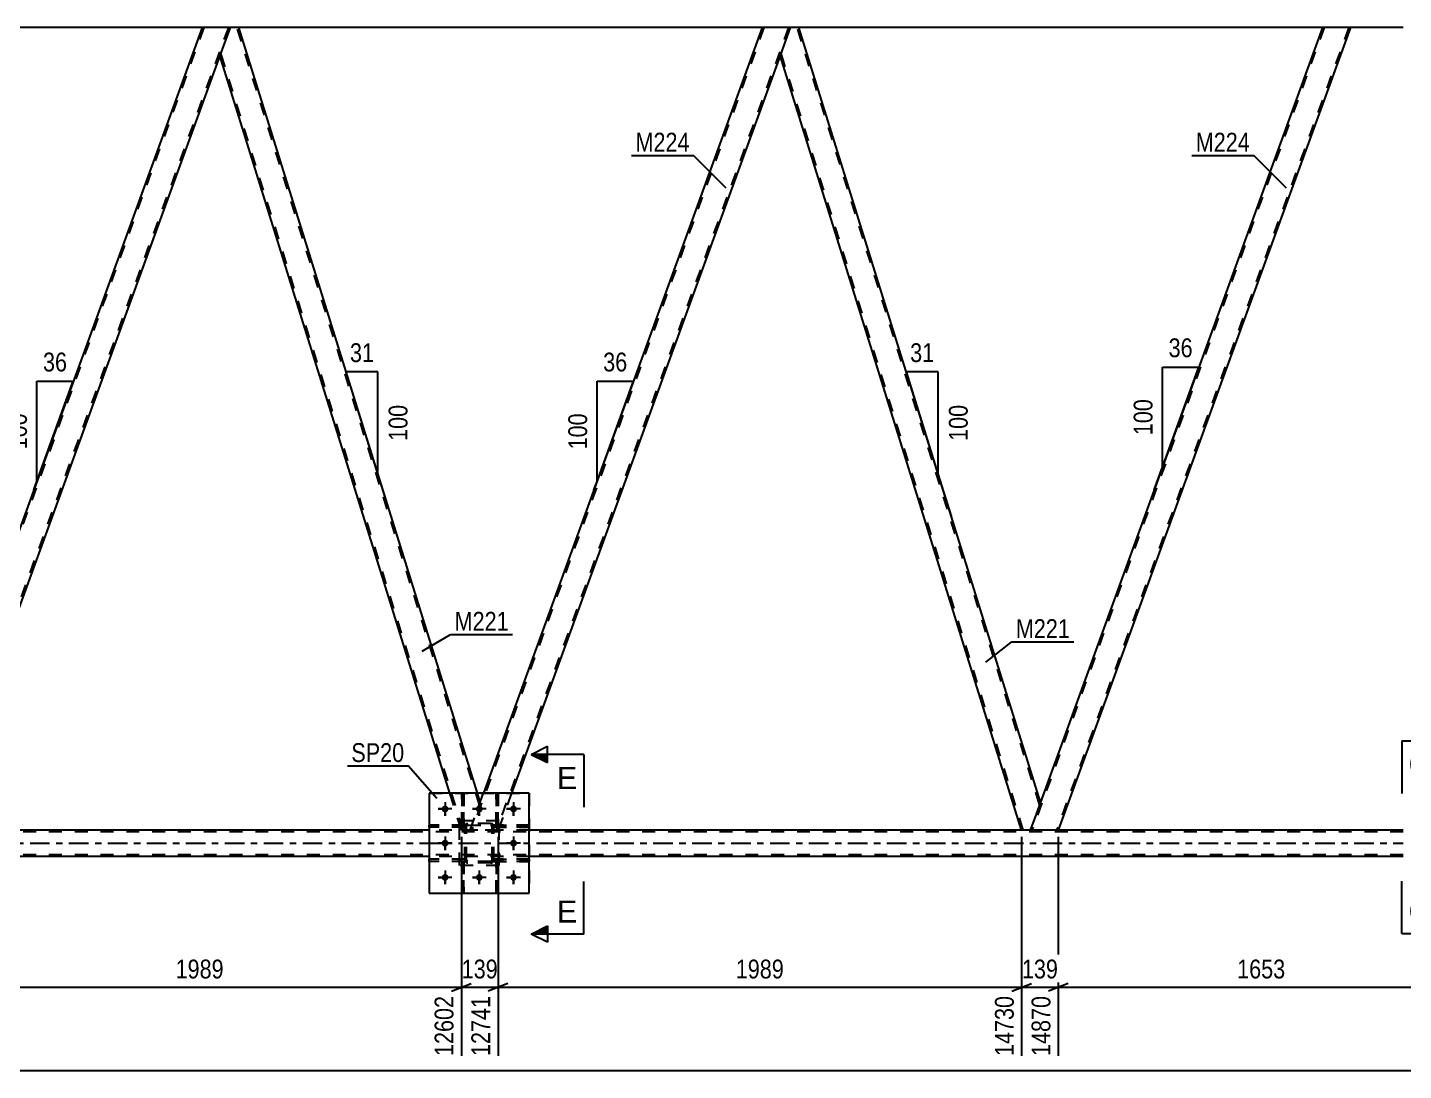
# Model space of a CAD drawing. Header units: millimetres. Extents: x 0 to 841, y 0 to 594.
# Drawn here: x 515 to 724.1, y 302.4 to 461 of the extents above; entities that cross this region are included whole.
import ezdxf

# ---------------------------------------------------------------- set-up
doc = ezdxf.new("R2010")
doc.units = ezdxf.units.MM
doc.linetypes.add('DXK_LINE_DOT2', pattern=[3.9198, 1.9599, -1.9599])
doc.linetypes.add('DXK_LINE_DOT3', pattern=[5.9187, 2.979, -0.9799, 0.9799, -0.9799])
doc.styles.add('Arial', font='ARIAL.TTF', dxfattribs={"height": 0.2})
doc.styles.add('Arial Narrow', font='ARIALN.TTF', dxfattribs={"height": 0.2})

# ---------------------------------------------------------------- blocks, each defined once
blk = doc.blocks.new('Part-318893469-3622 - 3250')
at = {"color": 7, "linetype": 'DXK_LINE_DOT2'}
for p, q in [((576.05, 344.59), (591.25, 344.59)), ((576.05, 344.59), (576.05, 329.39)), ((591.25, 344.59), (591.25, 329.39)), ((576.05, 329.39), (591.25, 329.39))]:
    blk.add_line(p, q, dxfattribs=at)
blk = doc.blocks.new('Part-318893469-3396 - 3250')
at = {"color": 7, "linetype": 'DXK_LINE_DOT2'}
for p, q in [((581.45, 339.75), (576.05, 339.75)), ((576.05, 339.75), (576.05, 339.43)), ((581.45, 339.43), (576.05, 339.43)), ((580.85, 339.43), (580.85, 339.75)), ((581.45, 339.43), (581.45, 339.75))]:
    blk.add_line(p, q, dxfattribs=at)
blk = doc.blocks.new('Part-318893469-3443 - 3250')
at = {"color": 7, "linetype": 'DXK_LINE_DOT2'}
for p, q in [((724.05, 338.74), (112.91, 338.74)), ((591.25, 338.98), (576.05, 338.98)), ((671.64, 338.98), (666.07, 338.98)), ((724.05, 335.22), (112.91, 335.22)), ((591.25, 334.98), (576.05, 334.98))]:
    blk.add_line(p, q, dxfattribs=at)
at = {"color": 2, "linetype": 'Continuous'}
for p, q in [((576.05, 338.98), (501.37, 338.98)), ((666.07, 338.98), (591.25, 338.98)), ((724.05, 338.98), (671.64, 338.98)), ((576.05, 334.98), (420.98, 334.98)), ((724.05, 334.98), (591.25, 334.98))]:
    blk.add_line(p, q, dxfattribs=at)
at = {"color": 7, "linetype": 'DXK_LINE_DOT3'}
blk.add_line((112.91, 336.98), (724.05, 336.98), dxfattribs=at)
blk = doc.blocks.new('Part-318893469-3453 - 3250')
at = {"color": 7, "linetype": 'DXK_LINE_DOT2'}
for p, q in [((626.91, 460.98), (582.51, 338.98)), ((630.66, 460.98), (586.25, 338.98)), ((630.91, 460.98), (629.36, 456.73)), ((582.25, 338.98), (584.29, 344.59)), ((588.55, 344.59), (586.51, 338.98)), ((586.51, 338.98), (582.25, 338.98))]:
    blk.add_line(p, q, dxfattribs=at)
at = {"color": 2, "linetype": 'Continuous'}
for p, q in [((626.65, 460.98), (584.29, 344.59)), ((630.91, 460.98), (626.65, 460.98)), ((629.36, 456.73), (588.55, 344.59))]:
    blk.add_line(p, q, dxfattribs=at)
blk = doc.blocks.new('Part-318893469-3458 - 3250')
at = {"color": 2, "linetype": 'Continuous'}
for p, q in [((630.91, 460.98), (629.36, 456.73)), ((632.23, 460.98), (630.91, 460.98)), ((668.93, 343.23), (632.23, 460.98)), ((666.07, 338.98), (629.36, 456.73)), ((668.93, 343.23), (668.66, 342.49)), ((668.66, 342.49), (667.38, 338.98)), ((667.38, 338.98), (666.07, 338.98))]:
    blk.add_line(p, q, dxfattribs=at)
at = {"color": 7, "linetype": 'DXK_LINE_DOT2'}
for p, q in [((668.8, 342.86), (631.98, 460.98)), ((666.32, 338.98), (629.5, 457.1))]:
    blk.add_line(p, q, dxfattribs=at)
blk = doc.blocks.new('Part-318893469-3464 - 3250')
at = {"color": 7, "linetype": 'DXK_LINE_DOT2'}
for p, q in [((712.04, 460.98), (667.64, 338.98)), ((715.79, 460.98), (671.39, 338.98)), ((668.93, 343.23), (667.38, 338.98)), ((671.33, 338.98), (671.49, 338.98))]:
    blk.add_line(p, q, dxfattribs=at)
at = {"color": 2, "linetype": 'Continuous'}
for p, q in [((711.79, 460.98), (668.93, 343.23)), ((716.05, 460.98), (671.64, 338.98)), ((716.05, 460.98), (711.79, 460.98)), ((671.33, 338.98), (667.38, 338.98)), ((671.6, 338.98), (671.33, 338.98)), ((671.64, 338.98), (671.6, 338.98))]:
    blk.add_line(p, q, dxfattribs=at)
blk = doc.blocks.new('Part-318893469-3479 - 3250')
at = {"color": 7, "linetype": 'DXK_LINE_DOT2'}
for p, q in [((586.52, 334.22), (586.2, 334.22)), ((586.2, 334.22), (586.2, 329.39)), ((586.2, 333.62), (586.52, 333.62)), ((586.52, 329.39), (586.52, 334.22)), ((586.2, 329.39), (586.52, 329.39))]:
    blk.add_line(p, q, dxfattribs=at)
blk = doc.blocks.new('Part-318893469-3484 - 3250')
at = {"color": 7, "linetype": 'DXK_LINE_DOT2'}
for p, q in [((586.65, 340.39), (580.65, 340.39)), ((580.65, 333.59), (580.65, 340.39)), ((586.65, 333.59), (586.65, 340.39)), ((586.65, 333.59), (580.65, 333.59))]:
    blk.add_line(p, q, dxfattribs=at)
blk = doc.blocks.new('Part-318893469-3510 - 3250')
at = {"color": 7, "linetype": 'DXK_LINE_DOT2'}
for p, q in [((585.85, 339.43), (585.85, 339.75)), ((585.85, 339.75), (591.25, 339.75)), ((591.25, 339.43), (585.85, 339.43)), ((586.45, 339.43), (586.45, 339.75)), ((591.25, 339.75), (591.25, 339.43))]:
    blk.add_line(p, q, dxfattribs=at)
blk = doc.blocks.new('Part-318893469-3593 - 3250')
at = {"color": 7, "linetype": 'DXK_LINE_DOT2'}
for p, q in [((586.2, 339.74), (586.2, 344.59)), ((586.2, 344.59), (586.52, 344.59)), ((586.52, 344.59), (586.52, 339.74)), ((586.2, 340.34), (586.52, 340.34)), ((586.52, 339.74), (586.2, 339.74))]:
    blk.add_line(p, q, dxfattribs=at)
blk = doc.blocks.new('Part-318893469-3665 - 3250')
at = {"color": 7, "linetype": 'DXK_LINE_DOT2'}
for p, q in [((541.78, 460.98), (497.37, 338.98)), ((545.52, 460.98), (501.12, 338.98)), ((545.78, 460.98), (544.23, 456.73)), ((497.12, 338.98), (498.66, 343.23)), ((501.06, 338.98), (501.22, 338.98))]:
    blk.add_line(p, q, dxfattribs=at)
at = {"color": 2, "linetype": 'Continuous'}
for p, q in [((541.52, 460.98), (498.66, 343.23)), ((545.78, 460.98), (541.52, 460.98)), ((544.23, 456.73), (501.37, 338.98)), ((501.06, 338.98), (497.12, 338.98)), ((501.33, 338.98), (501.06, 338.98)), ((501.37, 338.98), (501.33, 338.98))]:
    blk.add_line(p, q, dxfattribs=at)
blk = doc.blocks.new('Bolt-318893469-3520 - 3250')
at = {"linetype": 'Continuous'}
for points in [[(578.97, 342.19, -1), (577.93, 342.19, -1)], [(584.17, 342.19, -1), (583.13, 342.19, -1)], [(589.37, 342.19, -1), (588.33, 342.19, -1)], [(578.97, 336.99, -1), (577.93, 336.99, -1)], [(589.37, 336.99, -1), (588.33, 336.99, -1)], [(578.97, 331.79, -1), (577.93, 331.79, -1)], [(584.17, 331.79, -1), (583.13, 331.79, -1)], [(589.37, 331.79, -1), (588.33, 331.79, -1)]]:
    blk.add_hatch(color=1, dxfattribs=at).paths.add_polyline_path(points)
at = {"color": 1, "linetype": 'Continuous'}
for p, q in [((578.45, 343.23), (578.45, 341.15)), ((583.65, 343.23), (583.65, 341.15)), ((588.85, 343.23), (588.85, 341.15)), ((579.49, 342.19), (577.41, 342.19)), ((584.69, 342.19), (582.61, 342.19)), ((589.89, 342.19), (587.81, 342.19)), ((579.49, 336.99), (577.41, 336.99)), ((578.45, 338.03), (578.45, 335.95)), ((589.89, 336.99), (587.81, 336.99)), ((588.85, 338.03), (588.85, 335.95)), ((578.45, 332.83), (578.45, 330.75)), ((583.65, 332.83), (583.65, 330.75)), ((588.85, 332.83), (588.85, 330.75)), ((579.49, 331.79), (577.41, 331.79)), ((584.69, 331.79), (582.61, 331.79)), ((589.89, 331.79), (587.81, 331.79))]:
    blk.add_line(p, q, dxfattribs=at)
blk = doc.blocks.new('Bolt-318893469-3521 - 3250')
at = {"color": 1, "linetype": 'Continuous'}
for p, q in [((578.45, 343.23), (578.45, 342.53)), ((583.65, 343.23), (583.65, 342.53)), ((588.85, 343.23), (588.85, 342.53)), ((577.41, 342.19), (578.1, 342.19)), ((578.45, 341.15), (578.45, 341.84)), ((579.49, 342.19), (578.8, 342.19)), ((582.61, 342.19), (583.3, 342.19)), ((583.65, 341.15), (583.65, 341.84)), ((584.69, 342.19), (584, 342.19)), ((587.81, 342.19), (588.5, 342.19)), ((588.85, 341.15), (588.85, 341.84)), ((589.89, 342.19), (589.2, 342.19)), ((577.41, 336.99), (578.1, 336.99)), ((578.45, 338.03), (578.45, 337.33)), ((579.49, 336.99), (578.8, 336.99)), ((587.81, 336.99), (588.5, 336.99)), ((588.85, 338.03), (588.85, 337.33)), ((589.89, 336.99), (589.2, 336.99)), ((578.45, 335.95), (578.45, 336.64)), ((588.85, 335.95), (588.85, 336.64)), ((578.45, 332.83), (578.45, 332.13)), ((583.65, 332.83), (583.65, 332.13)), ((588.85, 332.83), (588.85, 332.13)), ((577.41, 331.79), (578.1, 331.79)), ((578.45, 330.75), (578.45, 331.44)), ((579.49, 331.79), (578.8, 331.79)), ((582.61, 331.79), (583.3, 331.79)), ((583.65, 330.75), (583.65, 331.44)), ((584.69, 331.79), (584, 331.79)), ((587.81, 331.79), (588.5, 331.79)), ((588.85, 330.75), (588.85, 331.44)), ((589.89, 331.79), (589.2, 331.79))]:
    blk.add_line(p, q, dxfattribs=at)
blk = doc.blocks.new('Part-318893469-3671 - 3250')
at = {"color": 7, "linetype": 'DXK_LINE_DOT2'}
for p, q in [((581.45, 339.75), (576.05, 339.75)), ((576.05, 339.43), (576.05, 339.75)), ((581.45, 339.43), (576.05, 339.43)), ((580.85, 339.43), (580.85, 339.75)), ((581.45, 339.75), (581.45, 339.43))]:
    blk.add_line(p, q, dxfattribs=at)
blk = doc.blocks.new('Part-318893469-3659 - 3250')
at = {"color": 2, "linetype": 'Continuous'}
for p, q in [((541.52, 460.98), (461.96, 460.98)), ((626.65, 460.98), (547.09, 460.98)), ((711.79, 460.98), (632.23, 460.98)), ((724.05, 460.98), (716.05, 460.98))]:
    blk.add_line(p, q, dxfattribs=at)
at = {"color": 7, "linetype": 'DXK_LINE_DOT2'}
for p, q in [((547.09, 460.98), (541.52, 460.98)), ((632.23, 460.98), (626.65, 460.98)), ((716.05, 460.98), (711.79, 460.98))]:
    blk.add_line(p, q, dxfattribs=at)
blk = doc.blocks.new('Part-318893469-3679 - 3250')
at = {"color": 2, "linetype": 'Continuous'}
for p, q in [((545.78, 460.98), (544.23, 456.73)), ((547.09, 460.98), (545.78, 460.98)), ((583.38, 344.59), (547.09, 460.98)), ((579.19, 344.59), (544.23, 456.73))]:
    blk.add_line(p, q, dxfattribs=at)
at = {"color": 7, "linetype": 'DXK_LINE_DOT2'}
for p, q in [((583.66, 342.86), (546.84, 460.98)), ((581.18, 338.98), (544.37, 457.1)), ((580.93, 338.98), (579.19, 344.59)), ((582.25, 338.98), (583.8, 343.23)), ((583.8, 343.23), (583.38, 344.59)), ((580.93, 338.98), (582.25, 338.98))]:
    blk.add_line(p, q, dxfattribs=at)
blk = doc.blocks.new('Part-318893469-3546 - 3250')
at = {"color": 7, "linetype": 'DXK_LINE_DOT2'}
for p, q in [((591.25, 334.55), (585.85, 334.55)), ((585.85, 334.55), (585.85, 334.23)), ((585.85, 334.23), (591.25, 334.23)), ((586.45, 334.23), (586.45, 334.55)), ((591.25, 334.23), (591.25, 334.55))]:
    blk.add_line(p, q, dxfattribs=at)
blk = doc.blocks.new('Part-318893469-3547 - 3250')
at = {"color": 7, "linetype": 'DXK_LINE_DOT2'}
for p, q in [((591.25, 339.75), (585.85, 339.75)), ((585.85, 339.75), (585.85, 339.43)), ((585.85, 339.43), (591.25, 339.43)), ((586.45, 339.43), (586.45, 339.75)), ((591.25, 339.43), (591.25, 339.75))]:
    blk.add_line(p, q, dxfattribs=at)
blk = doc.blocks.new('Part-318893469-3550 - 3250')
at = {"color": 7, "linetype": 'DXK_LINE_DOT2'}
for p, q in [((581.32, 334.22), (581, 334.22)), ((581, 334.22), (581, 329.39)), ((581, 333.62), (581.32, 333.62)), ((581.32, 329.39), (581.32, 334.22)), ((581, 329.39), (581.32, 329.39))]:
    blk.add_line(p, q, dxfattribs=at)
blk = doc.blocks.new('Part-318893469-3561 - 3250')
at = {"color": 7, "linetype": 'DXK_LINE_DOT2'}
for p, q in [((581, 329.39), (581, 334.22)), ((581, 334.22), (581.32, 334.22)), ((581, 333.62), (581.32, 333.62)), ((581.32, 334.22), (581.32, 329.39)), ((581.32, 329.39), (581, 329.39))]:
    blk.add_line(p, q, dxfattribs=at)
blk = doc.blocks.new('Part-318893469-3564 - 3250')
at = {"color": 7, "linetype": 'DXK_LINE_DOT2'}
for p, q in [((586.2, 329.39), (586.2, 334.22)), ((586.2, 334.22), (586.52, 334.22)), ((586.2, 333.62), (586.52, 333.62)), ((586.52, 334.22), (586.52, 329.39)), ((586.52, 329.39), (586.2, 329.39))]:
    blk.add_line(p, q, dxfattribs=at)
blk = doc.blocks.new('Part-318893469-3571 - 3250')
at = {"color": 7, "linetype": 'DXK_LINE_DOT2'}
for p, q in [((581.45, 339.51), (581.49, 339.69)), ((581.49, 339.69), (581.45, 339.51)), ((581.45, 334.47), (581.45, 339.51)), ((581.69, 339.51), (581.71, 339.6)), ((581.69, 334.47), (581.69, 339.51)), ((581.71, 339.6), (581.76, 339.67)), ((581.75, 339.95), (581.93, 339.99)), ((581.93, 339.99), (581.75, 339.95)), ((581.76, 339.67), (581.84, 339.73)), ((581.84, 339.73), (581.93, 339.75)), ((585.37, 339.99), (581.93, 339.99)), ((581.93, 339.75), (585.37, 339.75)), ((585.37, 339.99), (585.55, 339.95)), ((585.55, 339.95), (585.37, 339.99)), ((585.37, 339.75), (585.46, 339.73)), ((585.46, 339.73), (585.54, 339.67)), ((585.54, 339.67), (585.59, 339.6)), ((585.59, 339.6), (585.61, 339.51)), ((585.61, 334.47), (585.61, 339.51)), ((585.81, 339.69), (585.85, 339.51)), ((585.85, 339.51), (585.81, 339.69)), ((585.85, 334.47), (585.85, 339.51)), ((581.49, 334.28), (581.45, 334.47)), ((581.45, 334.47), (581.49, 334.28)), ((581.71, 334.37), (581.69, 334.47)), ((581.76, 334.3), (581.71, 334.37)), ((581.93, 333.99), (581.75, 334.02)), ((581.75, 334.02), (581.93, 333.99)), ((581.84, 334.24), (581.76, 334.3)), ((581.93, 334.23), (581.84, 334.24)), ((585.37, 334.23), (581.93, 334.23)), ((585.37, 333.99), (581.93, 333.99)), ((585.46, 334.24), (585.37, 334.23)), ((585.55, 334.02), (585.37, 333.99)), ((585.37, 333.99), (585.55, 334.02)), ((585.54, 334.3), (585.46, 334.24)), ((585.59, 334.37), (585.54, 334.3)), ((585.61, 334.47), (585.59, 334.37)), ((585.85, 334.47), (585.81, 334.28)), ((585.81, 334.28), (585.85, 334.47))]:
    blk.add_line(p, q, dxfattribs=at)
at = {"color": 7, "linetype": 'DXK_LINE_DOT3'}
blk.add_line((583.65, 336.99), (583.65, 336.99), dxfattribs=at)
at = {"color": 7, "linetype": 'DXK_LINE_DOT2'}
for centre, start, end in [((581.93, 339.51), 112.5, 157.5), ((581.93, 339.51), 112.5, 157.5), ((585.37, 339.51), 22.5, 67.5), ((585.37, 339.51), 22.5, 67.5), ((581.93, 334.47), 202.5, 247.5), ((581.93, 334.47), 202.5, 247.5), ((585.37, 334.47), 292.5, 337.5), ((585.37, 334.47), 292.5, 337.5)]:
    blk.add_arc(centre, 0.48, start, end, dxfattribs=at)
blk = doc.blocks.new('Part-318893469-3573 - 3250')
at = {"color": 7, "linetype": 'DXK_LINE_DOT2'}
for p, q in [((585.85, 334.23), (585.85, 334.55)), ((585.85, 334.55), (591.25, 334.55)), ((591.25, 334.23), (585.85, 334.23)), ((586.45, 334.23), (586.45, 334.55)), ((591.25, 334.55), (591.25, 334.23))]:
    blk.add_line(p, q, dxfattribs=at)
blk = doc.blocks.new('Part-318893469-3586 - 3250')
at = {"color": 7, "linetype": 'DXK_LINE_DOT2'}
for p, q in [((586.65, 340.39), (580.65, 340.39)), ((580.65, 333.59), (580.65, 340.39)), ((586.65, 333.59), (586.65, 340.39)), ((586.65, 333.59), (580.65, 333.59))]:
    blk.add_line(p, q, dxfattribs=at)
blk = doc.blocks.new('Part-318893469-3590 - 3250')
at = {"color": 7, "linetype": 'DXK_LINE_DOT2'}
for p, q in [((581.45, 334.55), (576.05, 334.55)), ((576.05, 334.23), (576.05, 334.55)), ((581.45, 334.23), (576.05, 334.23)), ((580.85, 334.23), (580.85, 334.55)), ((581.45, 334.55), (581.45, 334.23))]:
    blk.add_line(p, q, dxfattribs=at)
blk = doc.blocks.new('Part-318893469-3624 - 3250')
at = {"color": 7, "linetype": 'DXK_LINE_DOT2'}
for p, q in [((581.45, 339.51), (581.49, 339.69)), ((581.49, 339.69), (581.45, 339.51)), ((581.45, 334.47), (581.45, 339.51)), ((581.69, 339.51), (581.71, 339.6)), ((581.69, 334.47), (581.69, 339.51)), ((581.71, 339.6), (581.76, 339.67)), ((581.75, 339.95), (581.93, 339.99)), ((581.93, 339.99), (581.75, 339.95)), ((581.76, 339.67), (581.84, 339.73)), ((581.84, 339.73), (581.93, 339.75)), ((585.37, 339.99), (581.93, 339.99)), ((581.93, 339.75), (585.37, 339.75)), ((585.37, 339.99), (585.55, 339.95)), ((585.55, 339.95), (585.37, 339.99)), ((585.37, 339.75), (585.46, 339.73)), ((585.46, 339.73), (585.54, 339.67)), ((585.54, 339.67), (585.59, 339.6)), ((585.59, 339.6), (585.61, 339.51)), ((585.61, 334.47), (585.61, 339.51)), ((585.81, 339.69), (585.85, 339.51)), ((585.85, 339.51), (585.81, 339.69)), ((585.85, 334.47), (585.85, 339.51)), ((581.49, 334.28), (581.45, 334.47)), ((581.45, 334.47), (581.49, 334.28)), ((581.71, 334.37), (581.69, 334.47)), ((581.76, 334.3), (581.71, 334.37)), ((581.93, 333.99), (581.75, 334.02)), ((581.75, 334.02), (581.93, 333.99)), ((581.84, 334.24), (581.76, 334.3)), ((581.93, 334.23), (581.84, 334.24)), ((585.37, 334.23), (581.93, 334.23)), ((585.37, 333.99), (581.93, 333.99)), ((585.46, 334.24), (585.37, 334.23)), ((585.55, 334.02), (585.37, 333.99)), ((585.37, 333.99), (585.55, 334.02)), ((585.54, 334.3), (585.46, 334.24)), ((585.59, 334.37), (585.54, 334.3)), ((585.61, 334.47), (585.59, 334.37)), ((585.85, 334.47), (585.81, 334.28)), ((585.81, 334.28), (585.85, 334.47))]:
    blk.add_line(p, q, dxfattribs=at)
at = {"color": 7, "linetype": 'DXK_LINE_DOT3'}
blk.add_line((583.65, 336.99), (583.65, 336.99), dxfattribs=at)
at = {"color": 7, "linetype": 'DXK_LINE_DOT2'}
for centre, start, end in [((581.93, 339.51), 112.5, 157.5), ((581.93, 339.51), 112.5, 157.5), ((585.37, 339.51), 22.5, 67.5), ((585.37, 339.51), 22.5, 67.5), ((581.93, 334.47), 202.5, 247.5), ((581.93, 334.47), 202.5, 247.5), ((585.37, 334.47), 292.5, 337.5), ((585.37, 334.47), 292.5, 337.5)]:
    blk.add_arc(centre, 0.48, start, end, dxfattribs=at)
blk = doc.blocks.new('Part-318893469-3630 - 3250')
at = {"color": 7, "linetype": 'DXK_LINE_DOT2'}
for p, q in [((586.2, 344.59), (586.2, 339.74)), ((586.52, 344.59), (586.2, 344.59)), ((586.52, 339.74), (586.52, 344.59)), ((586.2, 340.34), (586.52, 340.34)), ((586.2, 339.74), (586.52, 339.74))]:
    blk.add_line(p, q, dxfattribs=at)
blk = doc.blocks.new('Part-318893469-3660 - 3250')
at = {"color": 7, "linetype": 'DXK_LINE_DOT2'}
for p, q in [((581.45, 334.55), (576.05, 334.55)), ((576.05, 334.55), (576.05, 334.23)), ((581.45, 334.23), (576.05, 334.23)), ((580.85, 334.23), (580.85, 334.55)), ((581.45, 334.23), (581.45, 334.55))]:
    blk.add_line(p, q, dxfattribs=at)
blk = doc.blocks.new('Part-318893469-3670 - 3250')
at = {"color": 2, "linetype": 'Continuous'}
for p, q in [((591.25, 344.59), (576.05, 344.59)), ((576.05, 344.59), (576.05, 329.39)), ((591.25, 329.39), (591.25, 344.59)), ((576.05, 329.39), (591.25, 329.39))]:
    blk.add_line(p, q, dxfattribs=at)
blk = doc.blocks.new('Part-318893469-3697 - 3250')
at = {"color": 7, "linetype": 'DXK_LINE_DOT2'}
for p, q in [((581, 344.59), (581, 339.74)), ((581.32, 344.59), (581, 344.59)), ((581.32, 339.74), (581.32, 344.59)), ((581, 340.34), (581.32, 340.34)), ((581, 339.74), (581.32, 339.74))]:
    blk.add_line(p, q, dxfattribs=at)
blk = doc.blocks.new('Part-318893469-3710 - 3250')
at = {"color": 7, "linetype": 'DXK_LINE_DOT2'}
for p, q in [((581, 339.74), (581, 344.59)), ((581, 344.59), (581.32, 344.59)), ((581.32, 344.59), (581.32, 339.74)), ((581, 340.34), (581.32, 340.34)), ((581.32, 339.74), (581, 339.74))]:
    blk.add_line(p, q, dxfattribs=at)
blk = doc.blocks.new('AngleDimension-318893469-11755 - 3250')
at = {"color": 7, "linetype": 'Continuous'}
for p, q in [((687.46, 409.36), (693, 409.36)), ((687.46, 394.14), (693, 409.36)), ((687.46, 394.14), (687.46, 409.36)), ((686.2, 390.69), (687.46, 394.14))]:
    blk.add_line(p, q, dxfattribs=at)
at = {"color": 0}
for points in [[(692.66, 410.26), (692.66, 414.46), (687.8, 414.46), (687.8, 410.26)], [(686.56, 405.09), (682.36, 405.09), (682.36, 398.41), (686.56, 398.41)]]:
    blk.add_wipeout(points, dxfattribs=at)
at = {"color": 3, "style": 'Arial Narrow'}
blk.add_text('36', height=2.863, dxfattribs=at).set_placement((688.4, 410.86))
blk.add_text('100', height=2.863, rotation=90.0002, dxfattribs=at).set_placement((685.96, 399.01))
blk = doc.blocks.new('StraightDimension-318893469-4180 - 3250')
at = {"color": 7, "linetype": 'Continuous'}
for p, q in [((580.93, 337.98), (580.93, 304.64)), ((586.51, 337.98), (586.51, 304.64)), ((579.43, 314.48), (582.43, 315.68)), ((580.93, 315.08), (586.51, 315.08)), ((588.01, 315.68), (585.01, 314.48))]:
    blk.add_line(p, q, dxfattribs=at)
at = {"color": 0}
blk.add_wipeout([(587.06, 315.83), (587.06, 320.03), (580.38, 320.03), (580.38, 315.83)], dxfattribs=at)
at = {"color": 0, "linetype": 'Continuous'}
blk.add_wipeout([(585.91, 314.38), (581.71, 314.38), (581.71, 304.04), (585.91, 304.04)], dxfattribs=at)
at = {"color": 3, "style": 'Arial Narrow'}
blk.add_text('139', height=2.863, dxfattribs=at).set_placement((580.98, 316.43))
at = {"color": 3, "linetype": 'Continuous', "style": 'Arial Narrow'}
blk.add_text('12741', height=2.863, rotation=90.0002, dxfattribs=at).set_placement((585.31, 304.64))
blk = doc.blocks.new('AngleDimension-318893469-11727 - 3250')
at = {"color": 7, "linetype": 'Continuous'}
for p, q in [((601.54, 407.2), (607.08, 407.2)), ((601.54, 391.98), (607.08, 407.2)), ((601.54, 391.98), (601.54, 407.2)), ((601.07, 390.69), (601.54, 391.98))]:
    blk.add_line(p, q, dxfattribs=at)
at = {"color": 0}
for points in [[(606.74, 408.1), (606.74, 412.3), (601.88, 412.3), (601.88, 408.1)], [(600.64, 402.93), (596.44, 402.93), (596.44, 396.25), (600.64, 396.25)]]:
    blk.add_wipeout(points, dxfattribs=at)
at = {"color": 3, "style": 'Arial Narrow'}
blk.add_text('36', height=2.863, dxfattribs=at).set_placement((602.48, 408.7))
blk.add_text('100', height=2.863, rotation=90.0002, dxfattribs=at).set_placement((600.04, 396.85))
blk = doc.blocks.new('StraightDimension-318893469-4237 - 3250')
at = {"color": 7, "linetype": 'Continuous'}
for p, q in [((733.31, 342.48), (733.31, 304.64)), ((671.64, 337.98), (671.64, 304.64)), ((673.14, 315.68), (670.14, 314.48)), ((671.64, 315.08), (733.31, 315.08)), ((731.81, 314.48), (734.81, 315.68))]:
    blk.add_line(p, q, dxfattribs=at)
at = {"color": 0}
blk.add_wipeout([(706.73, 315.83), (706.73, 320.03), (698.22, 320.03), (698.22, 315.83)], dxfattribs=at)
at = {"color": 0, "linetype": 'Continuous'}
blk.add_wipeout([(732.71, 314.38), (728.51, 314.38), (728.51, 304.04), (732.71, 304.04)], dxfattribs=at)
at = {"color": 3, "style": 'Arial Narrow'}
blk.add_text('1653', height=2.863, dxfattribs=at).set_placement((698.82, 316.43))
at = {"color": 3, "linetype": 'Continuous', "style": 'Arial Narrow'}
blk.add_text('16523', height=2.863, rotation=90.0002, dxfattribs=at).set_placement((732.11, 304.64))
blk = doc.blocks.new('StraightDimension-318893469-4218 - 3250')
at = {"color": 7, "linetype": 'Continuous'}
for p, q in [((666.07, 337.98), (666.07, 304.64)), ((671.64, 337.98), (671.64, 304.64)), ((664.57, 314.48), (667.57, 315.68)), ((666.07, 315.08), (671.64, 315.08)), ((673.14, 315.68), (670.14, 314.48))]:
    blk.add_line(p, q, dxfattribs=at)
at = {"color": 0}
blk.add_wipeout([(672.2, 315.83), (672.2, 320.03), (665.51, 320.03), (665.51, 315.83)], dxfattribs=at)
at = {"color": 0, "linetype": 'Continuous'}
blk.add_wipeout([(671.04, 314.38), (666.84, 314.38), (666.84, 304.04), (671.04, 304.04)], dxfattribs=at)
at = {"color": 3, "style": 'Arial Narrow'}
blk.add_text('139', height=2.863, dxfattribs=at).set_placement((666.11, 316.43))
at = {"color": 3, "linetype": 'Continuous', "style": 'Arial Narrow'}
blk.add_text('14870', height=2.863, rotation=90.0002, dxfattribs=at).set_placement((670.44, 304.64))
blk = doc.blocks.new('StraightDimension-318893469-3990 - 3250')
at = {"color": 7, "linetype": 'Continuous'}
blk.add_line((103.65, 302.44), (771.26, 302.44), dxfattribs=at)
blk = doc.blocks.new('StraightDimension-318893469-4161 - 3250')
at = {"color": 7, "linetype": 'Continuous'}
for p, q in [((501.37, 337.98), (501.37, 304.64)), ((580.93, 337.98), (580.93, 304.64)), ((502.87, 315.68), (499.87, 314.48)), ((501.37, 315.08), (580.93, 315.08)), ((579.43, 314.48), (582.43, 315.68))]:
    blk.add_line(p, q, dxfattribs=at)
at = {"color": 0}
blk.add_wipeout([(545.41, 315.83), (545.41, 320.03), (536.9, 320.03), (536.9, 315.83)], dxfattribs=at)
at = {"color": 0, "linetype": 'Continuous'}
blk.add_wipeout([(580.33, 314.38), (576.13, 314.38), (576.13, 304.04), (580.33, 304.04)], dxfattribs=at)
at = {"color": 3, "style": 'Arial Narrow'}
blk.add_text('1989', height=2.863, dxfattribs=at).set_placement((537.5, 316.43))
at = {"color": 3, "linetype": 'Continuous', "style": 'Arial Narrow'}
blk.add_text('12602', height=2.863, rotation=90.0002, dxfattribs=at).set_placement((579.73, 304.64))
blk = doc.blocks.new('StraightDimension-318893469-4199 - 3250')
at = {"color": 7, "linetype": 'Continuous'}
for p, q in [((586.51, 337.98), (586.51, 304.64)), ((666.07, 337.98), (666.07, 304.64)), ((588.01, 315.68), (585.01, 314.48)), ((586.51, 315.08), (666.07, 315.08)), ((664.57, 314.48), (667.57, 315.68))]:
    blk.add_line(p, q, dxfattribs=at)
at = {"color": 0}
blk.add_wipeout([(630.54, 315.83), (630.54, 320.03), (622.03, 320.03), (622.03, 315.83)], dxfattribs=at)
at = {"color": 0, "linetype": 'Continuous'}
blk.add_wipeout([(665.47, 314.38), (661.27, 314.38), (661.27, 304.04), (665.47, 304.04)], dxfattribs=at)
at = {"color": 3, "style": 'Arial Narrow'}
blk.add_text('1989', height=2.863, dxfattribs=at).set_placement((622.63, 316.43))
at = {"color": 3, "linetype": 'Continuous', "style": 'Arial Narrow'}
blk.add_text('14730', height=2.863, rotation=90.0002, dxfattribs=at).set_placement((664.87, 304.64))
blk = doc.blocks.new('AngleDimension-318893469-11697 - 3250')
at = {"color": 7, "linetype": 'Continuous'}
for p, q in [((568.24, 408.62), (563.42, 408.62)), ((568.24, 393.15), (563.42, 408.62)), ((568.24, 393.15), (568.24, 408.62)), ((570.25, 386.69), (568.24, 393.15))]:
    blk.add_line(p, q, dxfattribs=at)
at = {"color": 0}
for points in [[(568.26, 409.52), (568.26, 413.72), (563.4, 413.72), (563.4, 409.52)], [(573.34, 404.23), (569.14, 404.23), (569.14, 397.54), (573.34, 397.54)]]:
    blk.add_wipeout(points, dxfattribs=at)
at = {"color": 3, "style": 'Arial Narrow'}
blk.add_text('31', height=2.863, dxfattribs=at).set_placement((564, 410.12))
blk.add_text('100', height=2.863, rotation=90.0002, dxfattribs=at).set_placement((572.74, 398.14))
blk = doc.blocks.new('AngleDimension-318893469-11699 - 3250')
at = {"color": 7, "linetype": 'Continuous'}
for p, q in [((516.41, 407.2), (521.95, 407.2)), ((516.41, 391.98), (521.95, 407.2)), ((516.41, 391.98), (516.41, 407.2)), ((515.94, 390.69), (516.41, 391.98))]:
    blk.add_line(p, q, dxfattribs=at)
at = {"color": 0}
for points in [[(521.6, 408.1), (521.6, 412.3), (516.75, 412.3), (516.75, 408.1)], [(515.51, 402.93), (511.31, 402.93), (511.31, 396.25), (515.51, 396.25)]]:
    blk.add_wipeout(points, dxfattribs=at)
at = {"color": 3, "style": 'Arial Narrow'}
blk.add_text('36', height=2.863, dxfattribs=at).set_placement((517.35, 408.7))
blk.add_text('100', height=2.863, rotation=90.0002, dxfattribs=at).set_placement((514.91, 396.85))
blk = doc.blocks.new('AngleDimension-318893469-11725 - 3250')
at = {"color": 7, "linetype": 'Continuous'}
for p, q in [((653.37, 408.62), (648.55, 408.62)), ((653.37, 393.15), (648.55, 408.62)), ((653.37, 393.15), (653.37, 408.62)), ((655.39, 386.69), (653.37, 393.15))]:
    blk.add_line(p, q, dxfattribs=at)
at = {"color": 0}
for points in [[(653.39, 409.52), (653.39, 413.72), (648.53, 413.72), (648.53, 409.52)], [(658.47, 404.23), (654.27, 404.23), (654.27, 397.54), (658.47, 397.54)]]:
    blk.add_wipeout(points, dxfattribs=at)
at = {"color": 3, "style": 'Arial Narrow'}
blk.add_text('31', height=2.863, dxfattribs=at).set_placement((649.13, 410.12))
blk.add_text('100', height=2.863, rotation=90.0002, dxfattribs=at).set_placement((657.87, 398.14))
blk = doc.blocks.new('SectionMark-318893469-4691 - 3250')
at = {"linetype": 'Continuous'}
for points in [[(594.04, 350.48), (594.04, 349.23), (591.54, 350.48)], [(594.04, 324.42), (594.04, 323.17), (591.54, 323.17)]]:
    blk.add_hatch(color=6, dxfattribs=at).paths.add_polyline_path(points)
at = {"color": 6, "linetype": 'Continuous'}
for p, q in [((591.54, 350.48), (594.04, 351.73)), ((594.04, 349.23), (594.04, 351.73)), ((599.54, 350.48), (591.54, 350.48)), ((591.54, 350.48), (594.04, 349.23)), ((591.54, 323.17), (594.04, 324.42)), ((594.04, 324.42), (594.04, 321.92)), ((599.54, 323.17), (591.54, 323.17)), ((594.04, 321.92), (591.54, 323.17))]:
    blk.add_line(p, q, dxfattribs=at)
at = {"color": 0, "linetype": 'Continuous'}
for points in [[(598.54, 345.23), (598.54, 348.73), (595.43, 348.73), (595.43, 345.23)], [(598.54, 324.92), (598.54, 328.42), (595.43, 328.42), (595.43, 324.92)]]:
    blk.add_wipeout(points, dxfattribs=at)
at = {"color": 6, "linetype": 'Continuous'}
for p, q in [((599.54, 350.48), (599.54, 342.48)), ((599.54, 323.17), (599.54, 331.17))]:
    blk.add_line(p, q, dxfattribs=at)
at = {"color": 3, "linetype": 'Continuous', "style": 'Arial'}
for p in [(595.43, 345.23), (595.43, 324.92)]:
    blk.add_text('E', height=3.34, dxfattribs=at).set_placement(p)
blk = doc.blocks.new('Mark-318893469-3449 - 3250')
at = {"color": 0}
blk.add_wipeout([(615.62, 442.12), (615.62, 445.12), (607.39, 445.12), (607.39, 442.12)], dxfattribs=at)
blk.add_wipeout([(615.62, 442.12), (615.62, 445.12), (607.39, 445.12), (607.39, 442.12)], dxfattribs=at)
at = {"color": 30, "linetype": 'Continuous'}
for p in [(606.79, 441.52), (621.17, 436.57)]:
    blk.add_line(p, (616.22, 441.52), dxfattribs=at)
at = {"color": 3, "style": 'Arial Narrow'}
blk.add_text('M224', height=2.863, dxfattribs=at).set_placement((607.39, 442.12))
blk = doc.blocks.new('Mark-318893469-3454 - 3250')
at = {"color": 0}
blk.add_wipeout([(673.41, 368.18), (673.41, 371.18), (665.19, 371.18), (665.19, 368.18)], dxfattribs=at)
blk.add_wipeout([(673.41, 368.18), (673.41, 371.18), (665.19, 371.18), (665.19, 368.18)], dxfattribs=at)
at = {"color": 30, "linetype": 'Continuous'}
for p, q in [((660.65, 364.5), (664.59, 367.58)), ((664.59, 367.58), (674.01, 367.58))]:
    blk.add_line(p, q, dxfattribs=at)
at = {"color": 3, "style": 'Arial Narrow'}
blk.add_text('M221', height=2.863, dxfattribs=at).set_placement((665.19, 368.18))
blk = doc.blocks.new('Mark-318893469-3460 - 3250')
at = {"color": 0}
blk.add_wipeout([(700.75, 442.12), (700.75, 445.12), (692.53, 445.12), (692.53, 442.12)], dxfattribs=at)
blk.add_wipeout([(700.75, 442.12), (700.75, 445.12), (692.53, 445.12), (692.53, 442.12)], dxfattribs=at)
at = {"color": 30, "linetype": 'Continuous'}
for p in [(691.93, 441.52), (706.3, 436.57)]:
    blk.add_line(p, (701.35, 441.52), dxfattribs=at)
at = {"color": 3, "style": 'Arial Narrow'}
blk.add_text('M224', height=2.863, dxfattribs=at).set_placement((692.53, 442.12))
blk = doc.blocks.new('SectionMark-318893469-4679 - 3250')
at = {"linetype": 'Continuous'}
for points in [[(729.37, 351.31), (729.37, 352.56), (731.87, 352.56)], [(729.37, 323.24), (729.37, 324.49), (731.87, 323.24)]]:
    blk.add_hatch(color=6, dxfattribs=at).paths.add_polyline_path(points)
at = {"color": 6, "linetype": 'Continuous'}
for p, q in [((729.37, 351.31), (729.37, 353.81)), ((729.37, 353.81), (731.87, 352.56)), ((723.87, 352.56), (731.87, 352.56)), ((731.87, 352.56), (729.37, 351.31)), ((731.87, 323.24), (729.37, 324.49)), ((729.37, 324.49), (729.37, 321.99)), ((723.87, 323.24), (731.87, 323.24)), ((731.87, 323.24), (729.37, 321.99))]:
    blk.add_line(p, q, dxfattribs=at)
at = {"color": 0, "linetype": 'Continuous'}
for points in [[(728.24, 347.31), (728.24, 350.81), (724.87, 350.81), (724.87, 347.31)], [(728.24, 324.99), (728.24, 328.49), (724.87, 328.49), (724.87, 324.99)]]:
    blk.add_wipeout(points, dxfattribs=at)
at = {"color": 6, "linetype": 'Continuous'}
for p, q in [((723.87, 352.56), (723.87, 344.56)), ((723.87, 323.24), (723.87, 331.24))]:
    blk.add_line(p, q, dxfattribs=at)
at = {"color": 3, "linetype": 'Continuous', "style": 'Arial'}
for p in [(724.87, 347.31), (724.87, 324.99)]:
    blk.add_text('C', height=3.34, dxfattribs=at).set_placement(p)
blk = doc.blocks.new('Mark-318893469-3666 - 3250')
at = {"color": 0}
blk.add_wipeout([(572.25, 349.33), (572.25, 352.33), (564.21, 352.33), (564.21, 349.33)], dxfattribs=at)
blk.add_wipeout([(572.25, 349.33), (572.25, 352.33), (564.21, 352.33), (564.21, 349.33)], dxfattribs=at)
at = {"color": 30, "linetype": 'Continuous'}
for p in [(563.61, 348.73), (577.2, 343.79)]:
    blk.add_line(p, (572.85, 348.73), dxfattribs=at)
at = {"color": 3, "style": 'Arial Narrow'}
blk.add_text('SP20', height=2.863, dxfattribs=at).set_placement((564.21, 349.33))
blk = doc.blocks.new('Mark-318893469-3675 - 3250')
at = {"color": 0}
blk.add_wipeout([(588.12, 369.29), (588.12, 372.29), (579.9, 372.29), (579.9, 369.29)], dxfattribs=at)
blk.add_wipeout([(588.12, 369.29), (588.12, 372.29), (579.9, 372.29), (579.9, 369.29)], dxfattribs=at)
at = {"color": 30, "linetype": 'Continuous'}
for p, q in [((574.97, 366.19), (579.3, 368.69)), ((579.3, 368.69), (588.72, 368.69))]:
    blk.add_line(p, q, dxfattribs=at)
at = {"color": 3, "style": 'Arial Narrow'}
blk.add_text('M221', height=2.863, dxfattribs=at).set_placement((579.9, 369.29))

msp = doc.modelspace()

# ---------------------------------------------------------------- block references
for name in ['Part-318893469-3659 - 3250', 'Part-318893469-3665 - 3250', 'Part-318893469-3679 - 3250', 'Part-318893469-3453 - 3250', 'Part-318893469-3458 - 3250', 'Part-318893469-3464 - 3250', 'Part-318893469-3622 - 3250', 'Part-318893469-3670 - 3250', 'Bolt-318893469-3520 - 3250', 'Bolt-318893469-3521 - 3250', 'Part-318893469-3697 - 3250', 'Part-318893469-3710 - 3250', 'Part-318893469-3593 - 3250', 'Part-318893469-3630 - 3250', 'Part-318893469-3443 - 3250', 'Part-318893469-3396 - 3250', 'Part-318893469-3671 - 3250', 'Part-318893469-3484 - 3250', 'Part-318893469-3586 - 3250', 'Part-318893469-3571 - 3250', 'Part-318893469-3624 - 3250', 'Part-318893469-3510 - 3250', 'Part-318893469-3547 - 3250', 'Part-318893469-3590 - 3250', 'Part-318893469-3660 - 3250', 'Part-318893469-3550 - 3250', 'Part-318893469-3561 - 3250', 'Part-318893469-3546 - 3250', 'Part-318893469-3573 - 3250', 'Part-318893469-3479 - 3250', 'Part-318893469-3564 - 3250']:
    msp.add_blockref(name, (0, 0))

# ---------------------------------------------------------------- next in the draw order: block references
for name in ['AngleDimension-318893469-11755 - 3250', 'AngleDimension-318893469-11727 - 3250', 'StraightDimension-318893469-4237 - 3250', 'StraightDimension-318893469-4180 - 3250']:
    msp.add_blockref(name, (0, 0))

# ---------------------------------------------------------------- next in the draw order: block references
msp.add_blockref('StraightDimension-318893469-4218 - 3250', (0, 0))

# ---------------------------------------------------------------- next in the draw order: block references
msp.add_blockref('StraightDimension-318893469-3990 - 3250', (0, 0))

# ---------------------------------------------------------------- next in the draw order: block references
for name in ['Mark-318893469-3449 - 3250', 'Mark-318893469-3460 - 3250', 'AngleDimension-318893469-11699 - 3250', 'AngleDimension-318893469-11697 - 3250', 'AngleDimension-318893469-11725 - 3250', 'Mark-318893469-3675 - 3250', 'Mark-318893469-3454 - 3250', 'SectionMark-318893469-4679 - 3250', 'Mark-318893469-3666 - 3250', 'StraightDimension-318893469-4161 - 3250', 'StraightDimension-318893469-4199 - 3250']:
    msp.add_blockref(name, (0, 0))

# ---------------------------------------------------------------- next in the draw order: block references
msp.add_blockref('SectionMark-318893469-4691 - 3250', (0, 0))

doc.saveas('drawing.dxf')
